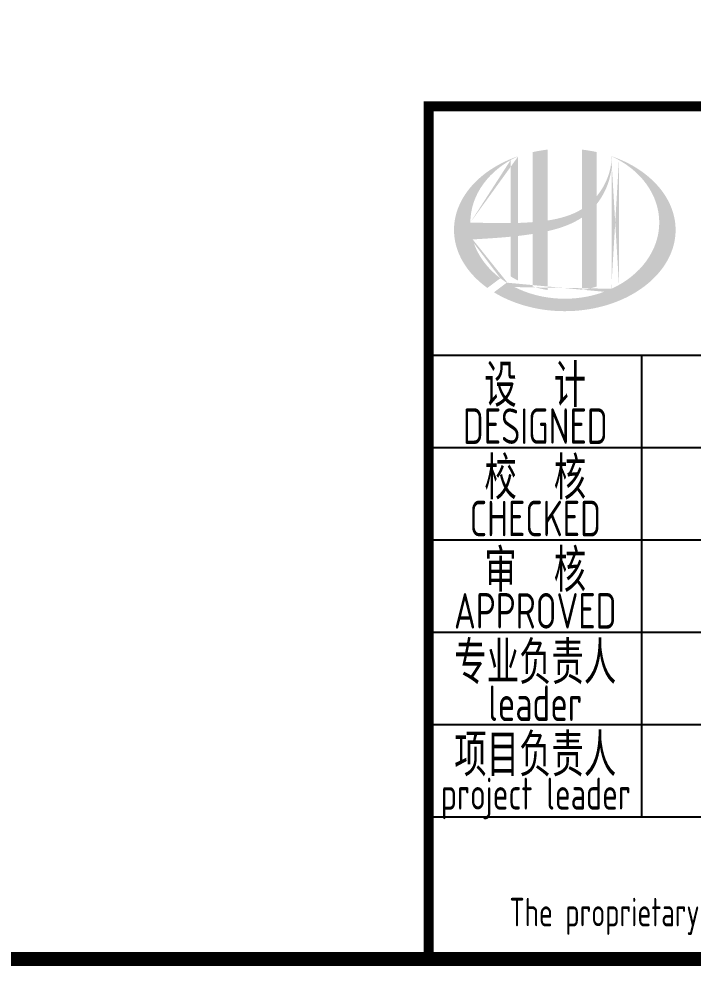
# Model space of a CAD drawing. Extents: x 6250600 to 6678662, y -692028 to -290561.
# Drawn here: x 6369234 to 6373980, y -465433 to -458767 of the extents above; entities that cross this region are included whole.
import ezdxf
from ezdxf.enums import TextEntityAlignment as Align

# ---------------------------------------------------------------- set-up
doc = ezdxf.new("R2010")
doc.units = 0
doc.header["$LTSCALE"] = 1000
doc.header["$MEASUREMENT"] = 0
doc.layers.get('0').update_dxf_attribs({"linetype": 'CONTINUOUS'})
doc.layers.add('PUB_TITLE', color=4, linetype='CONTINUOUS')
doc.styles.add('AHD', font='sceie.shx', dxfattribs={"width": 0.7, "bigfont": 'sceic.shx'})

msp = doc.modelspace()

# ---------------------------------------------------------------- hatches: boundary and pattern name
h = msp.add_hatch(color=256)
edge = h.paths.add_edge_path()
edge.add_spline(control_points=[(6372956.1, -460261), (6372962.2, -460259.6), (6372968.3, -460258.2), (6373017.4, -460246.3), (6373060, -460233.3), (6373134.9, -460202.2), (6373167.9, -460185.3), (6373198.7, -460164.7)], knot_values=[61.629012, 61.629012, 61.629012, 61.629012, 63.330431, 63.330431, 75.353634, 75.353634, 85.398649, 85.398649, 85.398649, 85.398649], degree=3, periodic=0)
edge.add_line((6373198.7, -460164.7), (6373198.7, -460674.9))
edge.add_spline(control_points=[(6373198.7, -460674.9), (6373215.9, -460672.1), (6373232.9, -460668.8), (6373267.7, -460660.7), (6373285.4, -460655.9), (6373302.7, -460650.5)], knot_values=[4.908456, 4.908456, 4.908456, 4.908456, 4.992821, 4.992821, 5.083034, 5.083034, 5.083034, 5.083034], degree=3, periodic=0)
edge.add_line((6373302.7, -460650.5), (6373302.7, -460069))
edge.add_spline(control_points=[(6373302.7, -460069), (6373311.4, -460058.1), (6373319.6, -460046.7), (6373345.7, -460007.1), (6373361.3, -459977.1), (6373390.6, -459904.3), (6373401.8, -459860.6), (6373406.5, -459815.2), (6373406.6, -459814), (6373406.7, -459812.7)], knot_values=[97.991744, 97.991744, 97.991744, 97.991744, 101.64219, 101.64219, 110.337975, 110.337975, 121.934322, 121.934322, 122.270691, 122.270691, 122.270691, 122.270691], degree=3, periodic=0)
edge.add_line((6373406.7, -459812.7), (6373406.7, -459742.3))
edge.add_spline(control_points=[(6373406.7, -459742.3), (6373406.7, -459749.9), (6373406.3, -459757.6), (6373405.7, -459765.3)], knot_values=[126.194075, 126.194075, 126.194075, 126.194075, 128.396762, 128.396762, 128.396762, 128.396762], degree=3, periodic=0)
edge.add_spline(control_points=[(6373405.7, -459765.3), (6373405.3, -459771.5), (6373404.6, -459777.7), (6373403.9, -459783.9)], knot_values=[124.417049, 124.417049, 124.417049, 124.417049, 126.194075, 126.194075, 126.194075, 126.194075], degree=3, periodic=0)
edge.add_spline(control_points=[(6373403.9, -459783.9), (6373402.7, -459793), (6373401.3, -459802.1), (6373399.5, -459811.2)], knot_values=[121.80529, 121.80529, 121.80529, 121.80529, 124.417049, 124.417049, 124.417049, 124.417049], degree=3, periodic=0)
edge.add_spline(control_points=[(6373399.5, -459811.2), (6373397.1, -459823.4), (6373394.1, -459835.5), (6373390.7, -459847.5)], knot_values=[118.31574, 118.31574, 118.31574, 118.31574, 121.80529, 121.80529, 121.80529, 121.80529], degree=3, periodic=0)
edge.add_spline(control_points=[(6373390.7, -459847.5), (6373387.2, -459859.7), (6373383.1, -459871.7), (6373378.6, -459883.5)], knot_values=[114.795988, 114.795988, 114.795988, 114.795988, 118.31574, 118.31574, 118.31574, 118.31574], degree=3, periodic=0)
edge.add_spline(control_points=[(6373378.6, -459883.5), (6373374.1, -459895.2), (6373369.1, -459906.8), (6373363.7, -459918.1)], knot_values=[111.329641, 111.329641, 111.329641, 111.329641, 114.795988, 114.795988, 114.795988, 114.795988], degree=3, periodic=0)
edge.add_spline(control_points=[(6373363.7, -459918.1), (6373358.1, -459929.7), (6373352.1, -459941), (6373345.7, -459952.1)], knot_values=[107.79529, 107.79529, 107.79529, 107.79529, 111.329641, 111.329641, 111.329641, 111.329641], degree=3, periodic=0)
edge.add_spline(control_points=[(6373345.7, -459952.1), (6373339.4, -459962.9), (6373332.6, -459973.5), (6373325.5, -459983.7)], knot_values=[104.343579, 104.343579, 104.343579, 104.343579, 107.79529, 107.79529, 107.79529, 107.79529], degree=3, periodic=0)
edge.add_spline(control_points=[(6373325.5, -459983.7), (6373318.3, -459994.1), (6373310.7, -460004.2), (6373302.7, -460013.9)], knot_values=[100.8507, 100.8507, 100.8507, 100.8507, 104.343579, 104.343579, 104.343579, 104.343579], degree=3, periodic=0)
edge.add_line((6373302.7, -460013.9), (6373302.7, -459704.6))
edge.add_spline(control_points=[(6373302.7, -459704.6), (6373268.7, -459697), (6373233.9, -459691.1), (6373198.7, -459687.1)], knot_values=[4.423999, 4.423999, 4.423999, 4.423999, 4.558741, 4.558741, 4.558741, 4.558741], degree=3, periodic=0)
edge.add_line((6373198.7, -459687.1), (6373198.7, -460105.2))
edge.add_spline(control_points=[(6373198.7, -460105.2), (6373126.8, -460149.7), (6373042.6, -460173), (6372956.1, -460186)], knot_values=[63.246215, 63.246215, 63.246215, 63.246215, 87.689124, 87.689124, 87.689124, 87.689124], degree=3, periodic=0)
edge.add_line((6372956.1, -460186), (6372956.1, -459687.1))
edge.add_spline(control_points=[(6372956.1, -459687.1), (6372920.9, -459691.1), (6372886.1, -459697), (6372852.1, -459704.6)], knot_values=[4.866038, 4.866038, 4.866038, 4.866038, 5.000777, 5.000777, 5.000777, 5.000777], degree=3, periodic=0)
edge.add_line((6372852.1, -459704.6), (6372852.1, -460197.4))
edge.add_spline(control_points=[(6372852.1, -460197.4), (6372850.4, -460197.5), (6372815.5, -460200.2), (6372780.8, -460201.9), (6372748.1, -460203)], knot_values=[43.657356, 43.657356, 43.657356, 43.657356, 44.134253, 53.497092, 53.497092, 53.497092, 53.497092], degree=3, periodic=0)
edge.add_line((6372748.1, -460203), (6372748.1, -459733.8))
edge.add_spline(control_points=[(6372748.1, -459733.8), (6372731, -459739.7), (6372714.3, -459746), (6372697.9, -459752.7)], knot_values=[5.14157, 5.14157, 5.14157, 5.14157, 5.212921, 5.212921, 5.212921, 5.212921], degree=3, periodic=0)
edge.add_spline(control_points=[(6372697.9, -459752.7), (6372691, -459755.5), (6372684.1, -459758.5), (6372651.9, -459772.6), (6372627.4, -459784.9), (6372603.9, -459798.1)], knot_values=[5.212921, 5.212921, 5.212921, 5.212921, 5.24296, 5.24296, 5.355623, 5.355623, 5.355623, 5.355623], degree=3, periodic=0)
edge.add_spline(control_points=[(6372603.9, -459798.1), (6372589, -459806.4), (6372574.6, -459815.2), (6372560.6, -459824.3)], knot_values=[5.355623, 5.355623, 5.355623, 5.355623, 5.426974, 5.426974, 5.426974, 5.426974], degree=3, periodic=0)
edge.add_spline(control_points=[(6372560.6, -459824.3), (6372553.1, -459829.1), (6372545.9, -459834), (6372532.4, -459843.5), (6372526.1, -459848), (6372520, -459852.6)], knot_values=[5.426974, 5.426974, 5.426974, 5.426974, 5.464765, 5.464765, 5.498325, 5.498325, 5.498325, 5.498325], degree=3, periodic=0)
edge.add_spline(control_points=[(6372520, -459852.6), (6372493.9, -459872.2), (6372469.9, -459893.1), (6372448, -459915)], knot_values=[5.498325, 5.498325, 5.498325, 5.498325, 5.641027, 5.641027, 5.641027, 5.641027], degree=3, periodic=0)
edge.add_spline(control_points=[(6372448, -459915), (6372441, -459922), (6372434.2, -459929.2), (6372413.8, -459951.7), (6372400.9, -459967.6), (6372389.1, -459983.8)], knot_values=[5.641027, 5.641027, 5.641027, 5.641027, 5.686569, 5.686569, 5.783729, 5.783729, 5.783729, 5.783729], degree=3, periodic=0)
edge.add_spline(control_points=[(6372389.1, -459983.8), (6372374, -460004.6), (6372360.7, -460025.9), (6372347.6, -460050.9), (6372345.9, -460054.1), (6372344.4, -460057.3)], knot_values=[5.783729, 5.783729, 5.783729, 5.783729, 5.908374, 5.908374, 5.92643, 5.92643, 5.92643, 5.92643], degree=3, periodic=0)
edge.add_spline(control_points=[(6372344.4, -460057.3), (6372331.9, -460082.4), (6372321.9, -460108), (6372314.3, -460134)], knot_values=[5.92643, 5.92643, 5.92643, 5.92643, 6.069132, 6.069132, 6.069132, 6.069132], degree=3, periodic=0)
edge.add_spline(control_points=[(6372314.3, -460134), (6372311.1, -460145.1), (6372308.4, -460156.2), (6372303, -460182.4), (6372300.7, -460197.4), (6372299.3, -460212.5)], knot_values=[6.069132, 6.069132, 6.069132, 6.069132, 6.130179, 6.130179, 6.211834, 6.211834, 6.211834, 6.211834], degree=3, periodic=0)
edge.add_spline(control_points=[(6372299.3, -460212.5), (6372298, -460225.7), (6372297.4, -460238.9), (6372297.4, -460252.1)], knot_values=[6.211834, 6.211834, 6.211834, 6.211834, 6.283185, 6.283185, 6.283185, 6.283185], degree=3, periodic=0)
edge.add_spline(control_points=[(6372297.4, -460252.1), (6372297.4, -460261.4), (6372297.7, -460270.7), (6372298.4, -460280)], knot_values=[6.283185, 6.283185, 6.283185, 6.283185, 6.333655, 6.333655, 6.333655, 6.333655], degree=3, periodic=0)
edge.add_spline(control_points=[(6372298.4, -460280), (6372299.6, -460298.7), (6372302.1, -460317.3), (6372305.9, -460335.8)], knot_values=[6.333655, 6.333655, 6.333655, 6.333655, 6.434594, 6.434594, 6.434594, 6.434594], degree=3, periodic=0)
edge.add_spline(control_points=[(6372305.9, -460335.8), (6372306.1, -460337), (6372306.4, -460338.3), (6372310.3, -460356.7), (6372315.1, -460373.9), (6372320.9, -460390.9)], knot_values=[6.434594, 6.434594, 6.434594, 6.434594, 6.441278, 6.441278, 6.535532, 6.535532, 6.535532, 6.535532], degree=3, periodic=0)
edge.add_spline(control_points=[(6372320.9, -460390.9), (6372327.2, -460409.2), (6372334.7, -460427.2), (6372343.5, -460445)], knot_values=[6.535532, 6.535532, 6.535532, 6.535532, 6.636471, 6.636471, 6.636471, 6.636471], degree=3, periodic=0)
edge.add_spline(control_points=[(6372343.5, -460445), (6372345.7, -460449.5), (6372347.9, -460453.9), (6372357.3, -460471.6), (6372365, -460484.6), (6372373.4, -460497.5)], knot_values=[6.636471, 6.636471, 6.636471, 6.636471, 6.661894, 6.661894, 6.73741, 6.73741, 6.73741, 6.73741], degree=3, periodic=0)
edge.add_spline(control_points=[(6372373.4, -460497.5), (6372384.5, -460514.6), (6372396.9, -460531.4), (6372410.4, -460547.8)], knot_values=[6.73741, 6.73741, 6.73741, 6.73741, 6.838349, 6.838349, 6.838349, 6.838349], degree=3, periodic=0)
edge.add_spline(control_points=[(6372410.4, -460547.8), (6372416.4, -460555), (6372422.5, -460562), (6372437, -460578), (6372445.6, -460586.8), (6372454.4, -460595.5)], knot_values=[6.838349, 6.838349, 6.838349, 6.838349, 6.88251, 6.88251, 6.939288, 6.939288, 6.939288, 6.939288], degree=3, periodic=0)
edge.add_spline(control_points=[(6372454.4, -460595.5), (6372470.2, -460610.8), (6372487.1, -460625.7), (6372505, -460639.9)], knot_values=[6.939288, 6.939288, 6.939288, 6.939288, 7.040227, 7.040227, 7.040227, 7.040227], degree=3, periodic=0)
edge.add_spline(control_points=[(6372505, -460639.9), (6372513.9, -460647), (6372523.1, -460653.9), (6372532.6, -460660.7)], knot_values=[7.040227, 7.040227, 7.040227, 7.040227, 7.090696, 7.090696, 7.090696, 7.090696], degree=3, periodic=0)
edge.add_line((6372532.6, -460660.7), (6372623.7, -460592.3))
edge.add_ellipse((6373077.4, -460200.1), major_axis=(665, 0), ratio=0.806676, start_angle=192.81901, end_angle=226.98533, ccw=False)
edge.add_spline(control_points=[(6372428.9, -460319.1), (6372453, -460317.6), (6372477.1, -460316.1), (6372565.7, -460310.6), (6372630.6, -460306.3), (6372696.1, -460300)], knot_values=[11.398263, 11.398263, 11.398263, 11.398263, 18.40729, 18.40729, 37.18094, 37.18094, 37.18094, 37.18094], degree=3, periodic=0)
edge.add_line((6372696.1, -460300), (6372696.1, -460579))
edge.add_spline(control_points=[(6372696.1, -460579), (6372699.6, -460581.3), (6372703.2, -460583.5), (6372720.2, -460593.7), (6372733.9, -460601.3), (6372748.1, -460608.4)], knot_values=[4.049945, 4.049945, 4.049945, 4.049945, 4.072021, 4.072021, 4.153257, 4.153257, 4.153257, 4.153257], degree=3, periodic=0)
edge.add_line((6372748.1, -460608.4), (6372748.1, -460294.5))
edge.add_spline(control_points=[(6372748.1, -460294.5), (6372780.3, -460290.9), (6372812.6, -460286.6), (6372847.5, -460281.2), (6372849.8, -460280.9), (6372852.1, -460280.5)], knot_values=[42.135009, 42.135009, 42.135009, 42.135009, 51.307228, 51.307228, 51.948574, 51.948574, 51.948574, 51.948574], degree=3, periodic=0)
edge.add_line((6372852.1, -460280.5), (6372852.1, -460650.5))
edge.add_spline(control_points=[(6372852.1, -460650.5), (6372885.7, -460661), (6372920.6, -460669.2), (6372956.1, -460674.9)], knot_values=[4.34174, 4.34174, 4.34174, 4.34174, 4.516316, 4.516316, 4.516316, 4.516316], degree=3, periodic=0)
edge.add_line((6372956.1, -460674.9), (6372956.1, -460261))
edge = h.paths.add_edge_path(flags=16)
edge.add_ellipse((6373077.4, -460200.1), major_axis=(665, 0), ratio=0.806676, start_angle=124.98746, end_angle=179.99898, ccw=False)
edge.add_line((6372696.1, -459760.5), (6372696.1, -460204.1))
edge.add_spline(control_points=[(6372696.1, -460204.1), (6372600.7, -460205.5), (6372506.8, -460202.4), (6372412.4, -460200)], knot_values=[11.27373, 11.27373, 11.27373, 11.27373, 38.687513, 38.687513, 38.687513, 38.687513], degree=3, periodic=0)
edge = h.paths.add_edge_path()
edge.add_spline(control_points=[(6372578.6, -460691.2), (6372609.6, -460710.2), (6372642.8, -460727.5), (6372727.4, -460764.7), (6372780.7, -460782.5), (6372891.4, -460809.1), (6372948.9, -460817.8), (6373065, -460825.6), (6373123.7, -460824.6), (6373239.2, -460813.2), (6373296.1, -460802.6), (6373405.1, -460772.6), (6373457.3, -460753.1), (6373554.2, -460706.2), (6373598.9, -460678.8), (6373678.9, -460617.9), (6373714.1, -460584.3), (6373773.4, -460512.8), (6373797.5, -460475), (6373833.9, -460396.8), (6373846.2, -460356.6), (6373858.8, -460275.4), (6373859, -460234.4), (6373847.6, -460153), (6373835.8, -460112.5), (6373800.2, -460033.7), (6373776.4, -459995.5), (6373717.5, -459923.3), (6373682.5, -459889.4), (6373602.7, -459827.7), (6373557.9, -459800), (6373476.8, -459760.3), (6373442.4, -459746.1), (6373406.7, -459733.8)], knot_values=[0.886421, 0.886421, 0.886421, 0.886421, 1.040557, 1.040557, 1.261172, 1.261172, 1.481788, 1.481788, 1.702404, 1.702404, 1.92302, 1.92302, 2.143636, 2.143636, 2.364252, 2.364252, 2.584868, 2.584868, 2.805484, 2.805484, 3.026099, 3.026099, 3.246715, 3.246715, 3.46852, 3.46852, 3.690325, 3.690325, 3.91213, 3.91213, 4.133935, 4.133935, 4.283209, 4.283209, 4.283209, 4.283209], degree=3, periodic=0)
edge.add_line((6373406.7, -459733.8), (6373406.7, -459733.9))
edge.add_spline(control_points=[(6373406.7, -459734), (6373406.8, -459736.7), (6373406.8, -459739.5), (6373406.7, -459742.3)], knot_values=[128.396762, 128.396762, 128.396762, 128.396762, 129.192193, 129.192193, 129.192193, 129.192193], degree=3, periodic=0)
edge.add_line((6373406.7, -459742.3), (6373406.7, -460666.1))
edge.add_ellipse((6373077.4, -460200.1), major_axis=(665, 0), ratio=0.806676, start_angle=232.10542, end_angle=299.68334, ccw=False)
edge.add_line((6372668.9, -460623.4), (6372578.6, -460691.2))
edge = h.paths.add_edge_path(flags=16)
edge.add_ellipse((6373077.4, -460200.1), major_axis=(665, 0), ratio=0.806676, start_angle=304.98746, end_angle=415.01211, ccw=False)
edge.add_line((6373458.7, -460639.6), (6373458.7, -459760.5))
h = msp.add_hatch(color=256)
edge = h.paths.add_edge_path()
edge.add_spline(control_points=[(6372956.1, -460261), (6372962.2, -460259.6), (6372968.3, -460258.2), (6373017.4, -460246.3), (6373060, -460233.3), (6373134.9, -460202.2), (6373167.9, -460185.3), (6373198.7, -460164.7)], knot_values=[61.629012, 61.629012, 61.629012, 61.629012, 63.330431, 63.330431, 75.353634, 75.353634, 85.398649, 85.398649, 85.398649, 85.398649], degree=3, periodic=0)
edge.add_line((6373198.7, -460164.7), (6373198.7, -460674.9))
edge.add_spline(control_points=[(6373198.7, -460674.9), (6373215.9, -460672.1), (6373232.9, -460668.8), (6373267.7, -460660.7), (6373285.4, -460655.9), (6373302.7, -460650.5)], knot_values=[4.908456, 4.908456, 4.908456, 4.908456, 4.992821, 4.992821, 5.083034, 5.083034, 5.083034, 5.083034], degree=3, periodic=0)
edge.add_line((6373302.7, -460650.5), (6373302.7, -460069))
edge.add_spline(control_points=[(6373302.7, -460069), (6373311.4, -460058.1), (6373319.6, -460046.7), (6373345.7, -460007.1), (6373361.3, -459977.1), (6373390.6, -459904.3), (6373401.8, -459860.6), (6373406.5, -459815.2), (6373406.6, -459814), (6373406.7, -459812.7)], knot_values=[97.991744, 97.991744, 97.991744, 97.991744, 101.64219, 101.64219, 110.337975, 110.337975, 121.934322, 121.934322, 122.270691, 122.270691, 122.270691, 122.270691], degree=3, periodic=0)
edge.add_line((6373406.7, -459812.7), (6373406.7, -459742.3))
edge.add_spline(control_points=[(6373406.7, -459742.3), (6373406.7, -459749.9), (6373406.3, -459757.6), (6373405.7, -459765.3)], knot_values=[126.194075, 126.194075, 126.194075, 126.194075, 128.396762, 128.396762, 128.396762, 128.396762], degree=3, periodic=0)
edge.add_spline(control_points=[(6373405.7, -459765.3), (6373405.3, -459771.5), (6373404.6, -459777.7), (6373403.9, -459783.9)], knot_values=[124.417049, 124.417049, 124.417049, 124.417049, 126.194075, 126.194075, 126.194075, 126.194075], degree=3, periodic=0)
edge.add_spline(control_points=[(6373403.9, -459783.9), (6373402.7, -459793), (6373401.3, -459802.1), (6373399.5, -459811.2)], knot_values=[121.80529, 121.80529, 121.80529, 121.80529, 124.417049, 124.417049, 124.417049, 124.417049], degree=3, periodic=0)
edge.add_spline(control_points=[(6373399.5, -459811.2), (6373397.1, -459823.4), (6373394.1, -459835.5), (6373390.7, -459847.5)], knot_values=[118.31574, 118.31574, 118.31574, 118.31574, 121.80529, 121.80529, 121.80529, 121.80529], degree=3, periodic=0)
edge.add_spline(control_points=[(6373390.7, -459847.5), (6373387.2, -459859.7), (6373383.1, -459871.7), (6373378.6, -459883.5)], knot_values=[114.795988, 114.795988, 114.795988, 114.795988, 118.31574, 118.31574, 118.31574, 118.31574], degree=3, periodic=0)
edge.add_spline(control_points=[(6373378.6, -459883.5), (6373374.1, -459895.2), (6373369.1, -459906.8), (6373363.7, -459918.1)], knot_values=[111.329641, 111.329641, 111.329641, 111.329641, 114.795988, 114.795988, 114.795988, 114.795988], degree=3, periodic=0)
edge.add_spline(control_points=[(6373363.7, -459918.1), (6373358.1, -459929.7), (6373352.1, -459941), (6373345.7, -459952.1)], knot_values=[107.79529, 107.79529, 107.79529, 107.79529, 111.329641, 111.329641, 111.329641, 111.329641], degree=3, periodic=0)
edge.add_spline(control_points=[(6373345.7, -459952.1), (6373339.4, -459962.9), (6373332.6, -459973.5), (6373325.5, -459983.7)], knot_values=[104.343579, 104.343579, 104.343579, 104.343579, 107.79529, 107.79529, 107.79529, 107.79529], degree=3, periodic=0)
edge.add_spline(control_points=[(6373325.5, -459983.7), (6373318.3, -459994.1), (6373310.7, -460004.2), (6373302.7, -460013.9)], knot_values=[100.8507, 100.8507, 100.8507, 100.8507, 104.343579, 104.343579, 104.343579, 104.343579], degree=3, periodic=0)
edge.add_line((6373302.7, -460013.9), (6373302.7, -459704.6))
edge.add_spline(control_points=[(6373302.7, -459704.6), (6373268.7, -459697), (6373233.9, -459691.1), (6373198.7, -459687.1)], knot_values=[4.423999, 4.423999, 4.423999, 4.423999, 4.558741, 4.558741, 4.558741, 4.558741], degree=3, periodic=0)
edge.add_line((6373198.7, -459687.1), (6373198.7, -460105.2))
edge.add_spline(control_points=[(6373198.7, -460105.2), (6373126.8, -460149.7), (6373042.6, -460173), (6372956.1, -460186)], knot_values=[63.246215, 63.246215, 63.246215, 63.246215, 87.689124, 87.689124, 87.689124, 87.689124], degree=3, periodic=0)
edge.add_line((6372956.1, -460186), (6372956.1, -459687.1))
edge.add_spline(control_points=[(6372956.1, -459687.1), (6372920.9, -459691.1), (6372886.1, -459697), (6372852.1, -459704.6)], knot_values=[4.866038, 4.866038, 4.866038, 4.866038, 5.000777, 5.000777, 5.000777, 5.000777], degree=3, periodic=0)
edge.add_line((6372852.1, -459704.6), (6372852.1, -460197.4))
edge.add_spline(control_points=[(6372852.1, -460197.4), (6372850.4, -460197.5), (6372815.5, -460200.2), (6372780.8, -460201.9), (6372748.1, -460203)], knot_values=[43.657356, 43.657356, 43.657356, 43.657356, 44.134253, 53.497092, 53.497092, 53.497092, 53.497092], degree=3, periodic=0)
edge.add_line((6372748.1, -460203), (6372748.1, -459733.8))
edge.add_spline(control_points=[(6372748.1, -459733.8), (6372731, -459739.7), (6372714.3, -459746), (6372697.9, -459752.7)], knot_values=[5.14157, 5.14157, 5.14157, 5.14157, 5.212921, 5.212921, 5.212921, 5.212921], degree=3, periodic=0)
edge.add_spline(control_points=[(6372697.9, -459752.7), (6372691, -459755.5), (6372684.1, -459758.5), (6372651.9, -459772.6), (6372627.4, -459784.9), (6372603.9, -459798.1)], knot_values=[5.212921, 5.212921, 5.212921, 5.212921, 5.24296, 5.24296, 5.355623, 5.355623, 5.355623, 5.355623], degree=3, periodic=0)
edge.add_spline(control_points=[(6372603.9, -459798.1), (6372589, -459806.4), (6372574.6, -459815.2), (6372560.6, -459824.3)], knot_values=[5.355623, 5.355623, 5.355623, 5.355623, 5.426974, 5.426974, 5.426974, 5.426974], degree=3, periodic=0)
edge.add_spline(control_points=[(6372560.6, -459824.3), (6372553.1, -459829.1), (6372545.9, -459834), (6372532.4, -459843.5), (6372526.1, -459848), (6372520, -459852.6)], knot_values=[5.426974, 5.426974, 5.426974, 5.426974, 5.464765, 5.464765, 5.498325, 5.498325, 5.498325, 5.498325], degree=3, periodic=0)
edge.add_spline(control_points=[(6372520, -459852.6), (6372493.9, -459872.2), (6372469.9, -459893.1), (6372448, -459915)], knot_values=[5.498325, 5.498325, 5.498325, 5.498325, 5.641027, 5.641027, 5.641027, 5.641027], degree=3, periodic=0)
edge.add_spline(control_points=[(6372448, -459915), (6372441, -459922), (6372434.2, -459929.2), (6372413.8, -459951.7), (6372400.9, -459967.6), (6372389.1, -459983.8)], knot_values=[5.641027, 5.641027, 5.641027, 5.641027, 5.686569, 5.686569, 5.783729, 5.783729, 5.783729, 5.783729], degree=3, periodic=0)
edge.add_spline(control_points=[(6372389.1, -459983.8), (6372374, -460004.6), (6372360.7, -460025.9), (6372347.6, -460050.9), (6372345.9, -460054.1), (6372344.4, -460057.3)], knot_values=[5.783729, 5.783729, 5.783729, 5.783729, 5.908374, 5.908374, 5.92643, 5.92643, 5.92643, 5.92643], degree=3, periodic=0)
edge.add_spline(control_points=[(6372344.4, -460057.3), (6372331.9, -460082.4), (6372321.9, -460108), (6372314.3, -460134)], knot_values=[5.92643, 5.92643, 5.92643, 5.92643, 6.069132, 6.069132, 6.069132, 6.069132], degree=3, periodic=0)
edge.add_spline(control_points=[(6372314.3, -460134), (6372311.1, -460145.1), (6372308.4, -460156.2), (6372303, -460182.4), (6372300.7, -460197.4), (6372299.3, -460212.5)], knot_values=[6.069132, 6.069132, 6.069132, 6.069132, 6.130179, 6.130179, 6.211834, 6.211834, 6.211834, 6.211834], degree=3, periodic=0)
edge.add_spline(control_points=[(6372299.3, -460212.5), (6372298, -460225.7), (6372297.4, -460238.9), (6372297.4, -460252.1)], knot_values=[6.211834, 6.211834, 6.211834, 6.211834, 6.283185, 6.283185, 6.283185, 6.283185], degree=3, periodic=0)
edge.add_spline(control_points=[(6372297.4, -460252.1), (6372297.4, -460261.4), (6372297.7, -460270.7), (6372298.4, -460280)], knot_values=[6.283185, 6.283185, 6.283185, 6.283185, 6.333655, 6.333655, 6.333655, 6.333655], degree=3, periodic=0)
edge.add_spline(control_points=[(6372298.4, -460280), (6372299.6, -460298.7), (6372302.1, -460317.3), (6372305.9, -460335.8)], knot_values=[6.333655, 6.333655, 6.333655, 6.333655, 6.434594, 6.434594, 6.434594, 6.434594], degree=3, periodic=0)
edge.add_spline(control_points=[(6372305.9, -460335.8), (6372306.1, -460337), (6372306.4, -460338.3), (6372310.3, -460356.7), (6372315.1, -460373.9), (6372320.9, -460390.9)], knot_values=[6.434594, 6.434594, 6.434594, 6.434594, 6.441278, 6.441278, 6.535532, 6.535532, 6.535532, 6.535532], degree=3, periodic=0)
edge.add_spline(control_points=[(6372320.9, -460390.9), (6372327.2, -460409.2), (6372334.7, -460427.2), (6372343.5, -460445)], knot_values=[6.535532, 6.535532, 6.535532, 6.535532, 6.636471, 6.636471, 6.636471, 6.636471], degree=3, periodic=0)
edge.add_spline(control_points=[(6372343.5, -460445), (6372345.7, -460449.5), (6372347.9, -460453.9), (6372357.3, -460471.6), (6372365, -460484.6), (6372373.4, -460497.5)], knot_values=[6.636471, 6.636471, 6.636471, 6.636471, 6.661894, 6.661894, 6.73741, 6.73741, 6.73741, 6.73741], degree=3, periodic=0)
edge.add_spline(control_points=[(6372373.4, -460497.5), (6372384.5, -460514.6), (6372396.9, -460531.4), (6372410.4, -460547.8)], knot_values=[6.73741, 6.73741, 6.73741, 6.73741, 6.838349, 6.838349, 6.838349, 6.838349], degree=3, periodic=0)
edge.add_spline(control_points=[(6372410.4, -460547.8), (6372416.4, -460555), (6372422.5, -460562), (6372437, -460578), (6372445.6, -460586.8), (6372454.4, -460595.5)], knot_values=[6.838349, 6.838349, 6.838349, 6.838349, 6.88251, 6.88251, 6.939288, 6.939288, 6.939288, 6.939288], degree=3, periodic=0)
edge.add_spline(control_points=[(6372454.4, -460595.5), (6372470.2, -460610.8), (6372487.1, -460625.7), (6372505, -460639.9)], knot_values=[6.939288, 6.939288, 6.939288, 6.939288, 7.040227, 7.040227, 7.040227, 7.040227], degree=3, periodic=0)
edge.add_spline(control_points=[(6372505, -460639.9), (6372513.9, -460647), (6372523.1, -460653.9), (6372532.6, -460660.7)], knot_values=[7.040227, 7.040227, 7.040227, 7.040227, 7.090696, 7.090696, 7.090696, 7.090696], degree=3, periodic=0)
edge.add_line((6372532.6, -460660.7), (6372623.7, -460592.3))
edge.add_ellipse((6373077.4, -460200.1), major_axis=(665, 0), ratio=0.806676, start_angle=192.81901, end_angle=226.98533, ccw=False)
edge.add_spline(control_points=[(6372428.9, -460319.1), (6372453, -460317.6), (6372477.1, -460316.1), (6372565.7, -460310.6), (6372630.6, -460306.3), (6372696.1, -460300)], knot_values=[11.398263, 11.398263, 11.398263, 11.398263, 18.40729, 18.40729, 37.18094, 37.18094, 37.18094, 37.18094], degree=3, periodic=0)
edge.add_line((6372696.1, -460300), (6372696.1, -460579))
edge.add_spline(control_points=[(6372696.1, -460579), (6372699.6, -460581.3), (6372703.2, -460583.5), (6372720.2, -460593.7), (6372733.9, -460601.3), (6372748.1, -460608.4)], knot_values=[4.049945, 4.049945, 4.049945, 4.049945, 4.072021, 4.072021, 4.153257, 4.153257, 4.153257, 4.153257], degree=3, periodic=0)
edge.add_line((6372748.1, -460608.4), (6372748.1, -460294.5))
edge.add_spline(control_points=[(6372748.1, -460294.5), (6372780.3, -460290.9), (6372812.6, -460286.6), (6372847.5, -460281.2), (6372849.8, -460280.9), (6372852.1, -460280.5)], knot_values=[42.135009, 42.135009, 42.135009, 42.135009, 51.307228, 51.307228, 51.948574, 51.948574, 51.948574, 51.948574], degree=3, periodic=0)
edge.add_line((6372852.1, -460280.5), (6372852.1, -460650.5))
edge.add_spline(control_points=[(6372852.1, -460650.5), (6372885.7, -460661), (6372920.6, -460669.2), (6372956.1, -460674.9)], knot_values=[4.34174, 4.34174, 4.34174, 4.34174, 4.516316, 4.516316, 4.516316, 4.516316], degree=3, periodic=0)
edge.add_line((6372956.1, -460674.9), (6372956.1, -460261))
edge = h.paths.add_edge_path(flags=16)
edge.add_ellipse((6373077.4, -460200.1), major_axis=(665, 0), ratio=0.806676, start_angle=124.98746, end_angle=179.99898, ccw=False)
edge.add_line((6372696.1, -459760.5), (6372696.1, -460204.1))
edge.add_spline(control_points=[(6372696.1, -460204.1), (6372600.7, -460205.5), (6372506.8, -460202.4), (6372412.4, -460200)], knot_values=[11.27373, 11.27373, 11.27373, 11.27373, 38.687513, 38.687513, 38.687513, 38.687513], degree=3, periodic=0)
edge = h.paths.add_edge_path()
edge.add_spline(control_points=[(6372578.6, -460691.2), (6372609.6, -460710.2), (6372642.8, -460727.5), (6372727.4, -460764.7), (6372780.7, -460782.5), (6372891.4, -460809.1), (6372948.9, -460817.8), (6373065, -460825.6), (6373123.7, -460824.6), (6373239.2, -460813.2), (6373296.1, -460802.6), (6373405.1, -460772.6), (6373457.3, -460753.1), (6373554.2, -460706.2), (6373598.9, -460678.8), (6373678.9, -460617.9), (6373714.1, -460584.3), (6373773.4, -460512.8), (6373797.5, -460475), (6373833.9, -460396.8), (6373846.2, -460356.6), (6373858.8, -460275.4), (6373859, -460234.4), (6373847.6, -460153), (6373835.8, -460112.5), (6373800.2, -460033.7), (6373776.4, -459995.5), (6373717.5, -459923.3), (6373682.5, -459889.4), (6373602.7, -459827.7), (6373557.9, -459800), (6373476.8, -459760.3), (6373442.4, -459746.1), (6373406.7, -459733.8)], knot_values=[0.886421, 0.886421, 0.886421, 0.886421, 1.040557, 1.040557, 1.261172, 1.261172, 1.481788, 1.481788, 1.702404, 1.702404, 1.92302, 1.92302, 2.143636, 2.143636, 2.364252, 2.364252, 2.584868, 2.584868, 2.805484, 2.805484, 3.026099, 3.026099, 3.246715, 3.246715, 3.46852, 3.46852, 3.690325, 3.690325, 3.91213, 3.91213, 4.133935, 4.133935, 4.283209, 4.283209, 4.283209, 4.283209], degree=3, periodic=0)
edge.add_line((6373406.7, -459733.8), (6373406.7, -459733.9))
edge.add_spline(control_points=[(6373406.7, -459734), (6373406.8, -459736.7), (6373406.8, -459739.5), (6373406.7, -459742.3)], knot_values=[128.396762, 128.396762, 128.396762, 128.396762, 129.192193, 129.192193, 129.192193, 129.192193], degree=3, periodic=0)
edge.add_line((6373406.7, -459742.3), (6373406.7, -460666.1))
edge.add_ellipse((6373077.4, -460200.1), major_axis=(665, 0), ratio=0.806676, start_angle=232.10542, end_angle=299.68334, ccw=False)
edge.add_line((6372668.9, -460623.4), (6372578.6, -460691.2))
edge = h.paths.add_edge_path(flags=16)
edge.add_ellipse((6373077.4, -460200.1), major_axis=(665, 0), ratio=0.806676, start_angle=304.98746, end_angle=415.01211, ccw=False)
edge.add_line((6373458.7, -460639.6), (6373458.7, -459760.5))

# ---------------------------------------------------------------- linework, layer by layer
for p, q in [((6372119.6, -461132.7), (6390119.6, -461132.7)), ((6373619.6, -464382.7), (6373619.6, -461132.7)), ((6372119.6, -461782.7), (6377619.6, -461782.7)), ((6372119.6, -462432.7), (6377619.6, -462432.7)), ((6372119.6, -463082.7), (6377619.6, -463082.7)), ((6372119.6, -463732.7), (6390119.6, -463732.7)), ((6372119.6, -464382.7), (6390119.6, -464382.7)), ((6372119.6, -465382.7), (6390119.6, -465382.7))]:
    msp.add_line(p, q)
msp.add_lwpolyline([(6390119.6, -459382.7, 70, 70, 0), (6372119.6, -459382.7, 70, 70, 0), (6372119.6, -465382.7, 0, 0, 0)], format="xyseb")
at = {"const_width": 70}
msp.add_lwpolyline([(6372119.6, -459382.7), (6372119.6, -465382.7)], dxfattribs=at)
at = {"layer": 'PUB_TITLE', "color": 4, "const_width": 100}
msp.add_lwpolyline([(6334219.6, -465382.7), (6390119.6, -465382.7), (6390119.6, -425382.7), (6334219.6, -425382.7)], close=True, dxfattribs=at)

# ---------------------------------------------------------------- texts
at = {"style": 'AHD', "width": 0.8}
for s, height, p in [('设  计', 300, (6372869.6, -461332.7)), ('设  计', 300, (6372869.6, -461332.7)), ('DESIGNED', 250, (6372869.6, -461632.7)), ('DESIGNED', 250, (6372869.6, -461632.7)), ('校  核', 300, (6372869.6, -461982.7)), ('校  核', 300, (6372869.6, -461982.7)), ('CHECKED', 250, (6372869.6, -462282.7)), ('CHECKED', 250, (6372869.6, -462282.7)), ('审  核', 300, (6372869.6, -462632.7)), ('审  核', 300, (6372869.6, -462632.7)), ('APPROVED', 250, (6372869.6, -462932.7)), ('APPROVED', 250, (6372869.6, -462932.7)), ('专业负责人', 300, (6372869.6, -463282.7)), ('leader', 250, (6372869.6, -463582.7)), ('项目负责人', 300, (6372869.6, -463932.7)), ('project leader', 225, (6372873.6, -464252.7)), ('The proprietary right of this document belongs to Anhui Huadong Chemical And Medical Engineering  Co.,Ltd.  and any replication or transfer to the 3rd. side is forbidden without its permission. ', 200, (6381119.6, -465082.7)), ('The proprietary right of this document belongs to Anhui Huadong Chemical And Medical Engineering  Co.,Ltd.  and any replication or transfer to the 3rd. side is forbidden without its permission. ', 200, (6381119.6, -465082.7))]:
    msp.add_text(s, height=height, dxfattribs=at).set_placement(p, align=Align.MIDDLE)

doc.saveas('drawing.dxf')
